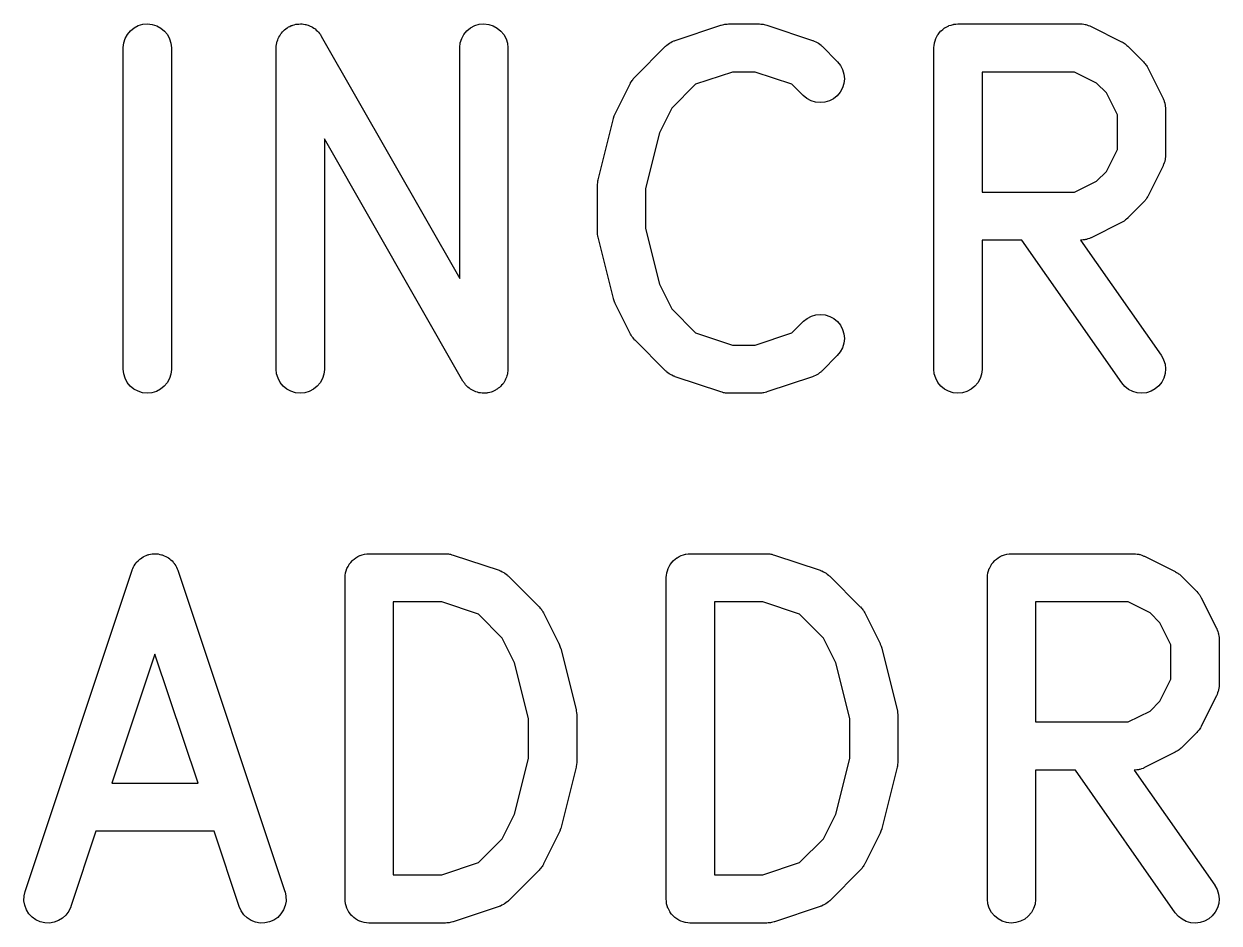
# Model space of a CAD drawing. Extents: x 55 to 222, y -110 to -60.
# Drawn here: x 69.94 to 77.38, y -95.12 to -89.52 of the extents above; entities that cross this region are included whole.
import ezdxf

# ---------------------------------------------------------------- set-up
doc = ezdxf.new("R2010")
doc.units = 0
doc.layers.add('BLACK', color=7, linetype='CONTINUOUS')

msp = doc.modelspace()

# ---------------------------------------------------------------- linework, layer by layer
at = {"layer": 'BLACK', "linetype": 'CONTINUOUS'}
for p, q in [((70.6526, -89.5345), (70.6807, -89.5262)), ((70.6807, -89.5262), (70.7098, -89.5236)), ((70.7098, -89.5236), (70.7389, -89.5266)), ((70.7389, -89.5266), (70.7669, -89.5353)), ((71.605, -89.5345), (71.6098, -89.5331)), ((71.6098, -89.5331), (71.6144, -89.531)), ((71.6144, -89.531), (71.6238, -89.5289)), ((71.6238, -89.5289), (71.6331, -89.5262)), ((71.6331, -89.5262), (71.6381, -89.5258)), ((71.6381, -89.5258), (71.643, -89.5247)), ((71.643, -89.5247), (71.6526, -89.5244)), ((71.6526, -89.5244), (71.6622, -89.5236)), ((71.6622, -89.5236), (71.6672, -89.5241)), ((71.6672, -89.5241), (71.6723, -89.524)), ((71.6723, -89.524), (71.6818, -89.5256)), ((71.6818, -89.5256), (71.6913, -89.5266)), ((71.6913, -89.5266), (71.6961, -89.5281)), ((71.6961, -89.5281), (71.7011, -89.529)), ((71.7011, -89.529), (71.7101, -89.5324)), ((71.7101, -89.5324), (71.7193, -89.5353)), ((72.7478, -89.5345), (72.7759, -89.5262)), ((72.7759, -89.5262), (72.8051, -89.5236)), ((72.8051, -89.5236), (72.8342, -89.5266)), ((72.8342, -89.5266), (72.8621, -89.5353)), ((73.9947, -89.6265), (74.2804, -89.5313)), ((74.2804, -89.5313), (74.2824, -89.5306)), ((74.2824, -89.5306), (74.2906, -89.5289)), ((74.2906, -89.5289), (74.2987, -89.5264)), ((74.2987, -89.5264), (74.3049, -89.5258)), ((74.3049, -89.5258), (74.311, -89.5245)), ((74.311, -89.5245), (74.3194, -89.5244)), ((74.3194, -89.5244), (74.3278, -89.5236)), ((74.3278, -89.5236), (74.5183, -89.5236)), ((74.5183, -89.5236), (74.5204, -89.5236)), ((74.5204, -89.5236), (74.5288, -89.5245)), ((74.5288, -89.5245), (74.5372, -89.5248)), ((74.5372, -89.5248), (74.5433, -89.5261)), ((74.5433, -89.5261), (74.5495, -89.5268)), ((74.5495, -89.5268), (74.5575, -89.5294)), ((74.5575, -89.5294), (74.5657, -89.5313)), ((74.5657, -89.5313), (74.8515, -89.6265)), ((75.7002, -89.5345), (75.7138, -89.5305)), ((75.7138, -89.5305), (75.7273, -89.5264)), ((75.7273, -89.5264), (75.7278, -89.5264)), ((75.7278, -89.5264), (75.7283, -89.5262)), ((75.7283, -89.5262), (75.7423, -89.5249)), ((75.7423, -89.5249), (75.7564, -89.5236)), ((75.7564, -89.5236), (76.5183, -89.5236)), ((76.5183, -89.5236), (76.5204, -89.5236)), ((76.5204, -89.5236), (76.5248, -89.5241)), ((76.5248, -89.5241), (76.5292, -89.524)), ((76.5292, -89.524), (76.5393, -89.5257)), ((76.5393, -89.5257), (76.5495, -89.5268)), ((76.5495, -89.5268), (76.5537, -89.5282)), ((76.5537, -89.5282), (76.558, -89.5289)), ((76.558, -89.5289), (76.5676, -89.5326)), ((76.5676, -89.5326), (76.5774, -89.5357)), ((70.5709, -89.6145), (70.585, -89.5888)), ((70.585, -89.5888), (70.6038, -89.5664)), ((70.6038, -89.5664), (70.6266, -89.548)), ((70.6266, -89.548), (70.6526, -89.5345)), ((70.7669, -89.5353), (70.7927, -89.5492)), ((70.7927, -89.5492), (70.8152, -89.5679)), ((70.8152, -89.5679), (70.8337, -89.5906)), ((70.8337, -89.5906), (70.8475, -89.6164)), ((71.5257, -89.61), (71.5276, -89.6053)), ((71.5276, -89.6053), (71.5328, -89.5972)), ((71.5328, -89.5972), (71.5374, -89.5888)), ((71.5374, -89.5888), (71.5406, -89.5849)), ((71.5406, -89.5849), (71.5434, -89.5807)), ((71.5434, -89.5807), (71.55, -89.5738)), ((71.55, -89.5738), (71.5562, -89.5664)), ((71.5562, -89.5664), (71.5602, -89.5632)), ((71.5602, -89.5632), (71.5637, -89.5596)), ((71.5637, -89.5596), (71.5715, -89.5541)), ((71.5715, -89.5541), (71.579, -89.548)), ((71.579, -89.548), (71.5835, -89.5457)), ((71.5835, -89.5457), (71.5877, -89.5428)), ((71.5877, -89.5428), (71.5964, -89.5389)), ((71.5964, -89.5389), (71.605, -89.5345)), ((71.7193, -89.5353), (71.7237, -89.5377)), ((71.7237, -89.5377), (71.7285, -89.5395)), ((71.7285, -89.5395), (71.7366, -89.5446)), ((71.7366, -89.5446), (71.745, -89.5492)), ((71.745, -89.5492), (71.7489, -89.5524)), ((71.7489, -89.5524), (71.7532, -89.5551)), ((71.7532, -89.5551), (71.7602, -89.5617)), ((71.7602, -89.5617), (71.7676, -89.5679)), ((71.7676, -89.5679), (71.7708, -89.5718)), ((71.7708, -89.5718), (71.7745, -89.5753)), ((71.7745, -89.5753), (71.78, -89.5831)), ((71.78, -89.5831), (71.7861, -89.5906)), ((71.7861, -89.5906), (71.7885, -89.595)), ((71.7885, -89.595), (71.7914, -89.5991)), ((71.7914, -89.5991), (72.654, -91.1087)), ((72.6661, -89.6145), (72.6803, -89.5888)), ((72.6803, -89.5888), (72.6991, -89.5664)), ((72.6991, -89.5664), (72.7219, -89.548)), ((72.7219, -89.548), (72.7478, -89.5345)), ((72.8621, -89.5353), (72.8879, -89.5492)), ((72.8879, -89.5492), (72.9105, -89.5679)), ((72.9105, -89.5679), (72.929, -89.5906)), ((72.929, -89.5906), (72.9427, -89.6164)), ((75.6185, -89.6145), (75.6253, -89.6021)), ((75.6253, -89.6021), (75.632, -89.5897)), ((75.632, -89.5897), (75.6324, -89.5893)), ((75.6324, -89.5893), (75.6326, -89.5888)), ((75.6326, -89.5888), (75.6417, -89.578)), ((75.6417, -89.578), (75.6507, -89.5671)), ((75.6507, -89.5671), (75.6511, -89.5668)), ((75.6511, -89.5668), (75.6514, -89.5664)), ((75.6514, -89.5664), (75.6625, -89.5575)), ((75.6625, -89.5575), (75.6734, -89.5486)), ((75.6734, -89.5486), (75.6739, -89.5484)), ((75.6739, -89.5484), (75.6743, -89.548)), ((75.6743, -89.548), (75.6868, -89.5415)), ((75.6868, -89.5415), (75.6992, -89.5349)), ((75.6992, -89.5349), (75.6997, -89.5347)), ((75.6997, -89.5347), (75.7002, -89.5345)), ((76.5774, -89.5357), (76.5813, -89.5378)), ((76.5813, -89.5378), (76.5854, -89.5394)), ((76.5854, -89.5394), (76.7759, -89.6346)), ((70.5588, -89.6715), (70.5621, -89.6424)), ((70.5588, -89.6736), (70.5588, -89.6715)), ((70.5588, -91.6736), (70.5588, -89.6736)), ((70.5621, -89.6424), (70.5709, -89.6145)), ((70.8475, -89.6164), (70.8559, -89.6444)), ((70.8559, -89.6444), (70.8588, -89.6736)), ((70.8588, -89.6736), (70.8588, -91.6736)), ((71.5112, -89.6715), (71.5117, -89.6664)), ((71.5112, -89.6736), (71.5112, -89.6715)), ((71.5112, -91.6736), (71.5112, -89.6736)), ((71.5117, -89.6614), (71.5134, -89.6519)), ((71.5117, -89.6664), (71.5117, -89.6614)), ((71.5134, -89.6519), (71.5144, -89.6424)), ((71.5144, -89.6424), (71.516, -89.6376)), ((71.516, -89.6376), (71.5169, -89.6326)), ((71.5169, -89.6326), (71.5204, -89.6236)), ((71.5204, -89.6236), (71.5233, -89.6145)), ((71.5233, -89.6145), (71.5257, -89.61)), ((72.654, -89.6715), (72.6573, -89.6424)), ((72.654, -89.6736), (72.654, -89.6715)), ((72.654, -91.1087), (72.654, -89.6736)), ((72.6573, -89.6424), (72.6661, -89.6145)), ((72.9427, -89.6164), (72.9512, -89.6444)), ((72.9512, -89.6444), (72.954, -89.6736)), ((72.954, -89.6736), (72.954, -91.6736)), ((73.7456, -89.8532), (73.936, -89.6627)), ((73.936, -89.6627), (73.9375, -89.6613)), ((73.9375, -89.6613), (73.941, -89.6585)), ((73.941, -89.6585), (73.944, -89.6553)), ((73.944, -89.6553), (73.9524, -89.6494)), ((73.9524, -89.6494), (73.9604, -89.643)), ((73.9604, -89.643), (73.9643, -89.641)), ((73.9643, -89.641), (73.9679, -89.6384)), ((73.9679, -89.6384), (73.9773, -89.6342)), ((73.9773, -89.6342), (73.9864, -89.6295)), ((73.9864, -89.6295), (73.9906, -89.6283)), ((73.9906, -89.6283), (73.9947, -89.6265)), ((74.8515, -89.6265), (74.8534, -89.6272)), ((74.8534, -89.6272), (74.8574, -89.629)), ((74.8574, -89.629), (74.8617, -89.6303)), ((74.8617, -89.6303), (74.8707, -89.6352)), ((74.8707, -89.6352), (74.88, -89.6395)), ((74.88, -89.6395), (74.8836, -89.6421)), ((74.8836, -89.6421), (74.8875, -89.6442)), ((74.8875, -89.6442), (74.8954, -89.6507)), ((74.8954, -89.6507), (74.9037, -89.6567)), ((74.9037, -89.6567), (74.9067, -89.6599)), ((74.9067, -89.6599), (74.9101, -89.6627)), ((74.9101, -89.6627), (75.0053, -89.758)), ((75.6064, -89.6715), (75.608, -89.6574)), ((75.6064, -89.6725), (75.6064, -89.6715)), ((75.6064, -89.6726), (75.6064, -89.6725)), ((75.6064, -89.6725), (75.6064, -89.6725)), ((75.6064, -89.6736), (75.6064, -89.6726)), ((75.6064, -91.6736), (75.6064, -89.6736)), ((75.608, -89.6574), (75.6095, -89.6434)), ((75.6095, -89.6434), (75.6096, -89.6429)), ((75.6096, -89.6429), (75.6097, -89.6424)), ((75.6097, -89.6424), (75.614, -89.6289)), ((75.614, -89.6289), (75.6181, -89.6154)), ((75.6181, -89.6154), (75.6184, -89.615)), ((75.6184, -89.615), (75.6185, -89.6145)), ((76.7759, -89.6346), (76.7777, -89.6356)), ((76.7777, -89.6356), (76.7848, -89.6402)), ((76.7848, -89.6402), (76.7922, -89.6442)), ((76.7922, -89.6442), (76.797, -89.6481)), ((76.797, -89.6481), (76.8023, -89.6515)), ((76.8023, -89.6515), (76.8083, -89.6574)), ((76.8083, -89.6574), (76.8148, -89.6627)), ((76.8148, -89.6627), (76.9101, -89.758)), ((74.3522, -89.8236), (74.1231, -89.8999)), ((74.494, -89.8236), (74.3522, -89.8236)), ((74.723, -89.8999), (74.494, -89.8236)), ((75.0053, -89.758), (75.0068, -89.7595)), ((75.0068, -89.7595), (75.0251, -89.7823)), ((75.0251, -89.7823), (75.0385, -89.8083)), ((75.0385, -89.8083), (75.0467, -89.8364)), ((75.9064, -89.8236), (75.9064, -90.5712)), ((76.4829, -89.8236), (75.9064, -89.8236)), ((76.6199, -89.8921), (76.4829, -89.8236)), ((76.9101, -89.758), (76.9116, -89.7595)), ((76.9116, -89.7595), (76.9168, -89.7661)), ((76.9168, -89.7661), (76.9226, -89.7722)), ((76.9226, -89.7722), (76.9259, -89.7775)), ((76.9259, -89.7775), (76.9298, -89.7823)), ((76.9298, -89.7823), (76.9337, -89.7898)), ((76.9337, -89.7898), (76.9382, -89.797)), ((76.9382, -89.797), (77.0334, -89.9874)), ((73.6222, -90.0827), (73.7175, -89.8922)), ((73.7175, -89.8922), (73.7184, -89.8903)), ((73.7184, -89.8903), (73.723, -89.8833)), ((73.723, -89.8833), (73.727, -89.8758)), ((73.727, -89.8758), (73.731, -89.871)), ((73.731, -89.871), (73.7344, -89.8658)), ((73.7344, -89.8658), (73.7402, -89.8597)), ((73.7402, -89.8597), (73.7456, -89.8532)), ((74.1231, -89.8999), (73.9749, -90.0481)), ((74.7932, -89.9701), (74.723, -89.8999)), ((75.0461, -89.8947), (75.0373, -89.9226)), ((75.0492, -89.8656), (75.0461, -89.8947)), ((75.0467, -89.8364), (75.0492, -89.8656)), ((76.6807, -89.9529), (76.6199, -89.8921)), ((74.8158, -89.9887), (74.7932, -89.9701)), ((75.0046, -89.9708), (74.9818, -89.9893)), ((75.0233, -89.9484), (75.0046, -89.9708)), ((75.0373, -89.9226), (75.0233, -89.9484)), ((76.7493, -90.0899), (76.6807, -89.9529)), ((73.9749, -90.0481), (73.8979, -90.2021)), ((74.8416, -90.0025), (74.8158, -89.9887)), ((74.8696, -90.0111), (74.8416, -90.0025)), ((74.8987, -90.014), (74.8696, -90.0111)), ((74.9279, -90.0113), (74.8987, -90.014)), ((74.9559, -90.0029), (74.9279, -90.0113)), ((74.9818, -89.9893), (74.9559, -90.0029)), ((77.0334, -89.9874), (77.0343, -89.9893)), ((77.0343, -89.9893), (77.0359, -89.9935)), ((77.0359, -89.9935), (77.0379, -89.9974)), ((77.0379, -89.9974), (77.0409, -90.0072)), ((77.0409, -90.0072), (77.0444, -90.0168)), ((77.0444, -90.0168), (77.0451, -90.0212)), ((77.0451, -90.0212), (77.0464, -90.0254)), ((77.0464, -90.0254), (77.0474, -90.0356)), ((77.0474, -90.0356), (77.049, -90.0457)), ((77.049, -90.0457), (77.0488, -90.0501)), ((77.0488, -90.0501), (77.0493, -90.0545)), ((73.5156, -90.4943), (73.6109, -90.1134)), ((73.6109, -90.1134), (73.6114, -90.1113)), ((73.6114, -90.1113), (73.6116, -90.1107)), ((73.6116, -90.1107), (73.6118, -90.11)), ((73.6118, -90.11), (73.6167, -90.097)), ((73.6167, -90.097), (73.6216, -90.0839)), ((73.6216, -90.0839), (73.622, -90.0833)), ((73.622, -90.0833), (73.6222, -90.0827)), ((76.7493, -90.3048), (76.7493, -90.0899)), ((77.0493, -90.0545), (77.0493, -90.3402)), ((73.8979, -90.2021), (73.8112, -90.5492)), ((72.6738, -91.748), (71.8112, -90.2384)), ((71.8112, -90.2384), (71.8112, -91.6736)), ((76.6807, -90.4419), (76.7493, -90.3048)), ((77.0489, -90.3511), (77.0471, -90.3612)), ((77.0492, -90.3423), (77.0487, -90.3467)), ((77.0487, -90.3467), (77.0489, -90.3511)), ((77.0493, -90.3402), (77.0492, -90.3423)), ((77.0334, -90.4073), (76.9382, -90.5978)), ((77.035, -90.4032), (77.0334, -90.4073)), ((77.0371, -90.3993), (77.035, -90.4032)), ((77.0402, -90.3895), (77.0371, -90.3993)), ((77.0439, -90.38), (77.0402, -90.3895)), ((77.0446, -90.3756), (77.0439, -90.38)), ((77.046, -90.3714), (77.0446, -90.3756)), ((77.0471, -90.3612), (77.046, -90.3714)), ((73.5131, -90.5114), (73.5144, -90.4995)), ((73.5144, -90.4995), (73.5152, -90.497)), ((73.5152, -90.497), (73.5156, -90.4943)), ((76.6199, -90.5027), (76.6807, -90.4419)), ((73.5112, -90.5286), (73.5115, -90.526)), ((73.5112, -90.5307), (73.5112, -90.5286)), ((73.5112, -90.8164), (73.5112, -90.5307)), ((73.5113, -90.5233), (73.5131, -90.5114)), ((73.5115, -90.526), (73.5113, -90.5233)), ((73.8112, -90.5492), (73.8112, -90.798)), ((75.9064, -90.5712), (76.4829, -90.5712)), ((76.4829, -90.5712), (76.6199, -90.5027)), ((76.9101, -90.6368), (76.8148, -90.732)), ((76.9154, -90.6303), (76.9101, -90.6368)), ((76.9213, -90.6242), (76.9154, -90.6303)), ((76.9247, -90.619), (76.9213, -90.6242)), ((76.9287, -90.6141), (76.9247, -90.619)), ((76.9326, -90.6067), (76.9287, -90.6141)), ((76.9372, -90.5997), (76.9326, -90.6067)), ((76.9382, -90.5978), (76.9372, -90.5997)), ((73.8112, -90.798), (73.8979, -91.145)), ((76.7759, -90.7601), (76.5854, -90.8553)), ((76.783, -90.7556), (76.7759, -90.7601)), ((76.7905, -90.7517), (76.783, -90.7556)), ((76.7954, -90.7478), (76.7905, -90.7517)), ((76.8006, -90.7445), (76.7954, -90.7478)), ((76.8068, -90.7387), (76.8006, -90.7445)), ((76.8134, -90.7335), (76.8068, -90.7387)), ((76.8148, -90.732), (76.8134, -90.7335)), ((73.5114, -90.8191), (73.5112, -90.8164)), ((73.5113, -90.8217), (73.5114, -90.8191)), ((73.5128, -90.8336), (73.5113, -90.8217)), ((73.514, -90.8456), (73.5128, -90.8336)), ((73.5148, -90.8481), (73.514, -90.8456)), ((73.5151, -90.8508), (73.5148, -90.8481)), ((73.5156, -90.8528), (73.5151, -90.8508)), ((73.6109, -91.2338), (73.5156, -90.8528)), ((76.1545, -90.8712), (75.9064, -90.8712)), ((75.9064, -90.8712), (75.9064, -91.6736)), ((76.7764, -91.7596), (76.1545, -90.8712)), ((76.5227, -90.8707), (76.5205, -90.871)), ((76.5205, -90.871), (77.0221, -91.5875)), ((76.5271, -90.8709), (76.5227, -90.8707)), ((76.5372, -90.8693), (76.5271, -90.8709)), ((76.5474, -90.8683), (76.5372, -90.8693)), ((76.5517, -90.867), (76.5474, -90.8683)), ((76.556, -90.8664), (76.5517, -90.867)), ((76.5656, -90.8628), (76.556, -90.8664)), ((76.5755, -90.8599), (76.5656, -90.8628)), ((76.5794, -90.8578), (76.5755, -90.8599)), ((76.5835, -90.8563), (76.5794, -90.8578)), ((76.5854, -90.8553), (76.5835, -90.8563)), ((73.8979, -91.145), (73.9749, -91.299)), ((73.6111, -91.2344), (73.6109, -91.2338)), ((73.6112, -91.2351), (73.6111, -91.2344)), ((73.616, -91.2482), (73.6112, -91.2351)), ((73.6207, -91.2613), (73.616, -91.2482)), ((73.6211, -91.2619), (73.6207, -91.2613)), ((73.6213, -91.2626), (73.6211, -91.2619)), ((73.6222, -91.2645), (73.6213, -91.2626)), ((73.7175, -91.4549), (73.6222, -91.2645)), ((73.9749, -91.299), (74.1231, -91.4472)), ((74.723, -91.4472), (74.7932, -91.377)), ((74.7932, -91.377), (74.7947, -91.3755)), ((74.7947, -91.3755), (74.8176, -91.3573)), ((74.8176, -91.3573), (74.8436, -91.3438)), ((74.8436, -91.3438), (74.8717, -91.3356)), ((74.8717, -91.3356), (74.9008, -91.3331)), ((74.9008, -91.3331), (74.9299, -91.3363)), ((74.9299, -91.3363), (74.9579, -91.345)), ((74.9579, -91.345), (74.9836, -91.359)), ((74.9836, -91.359), (75.0061, -91.3778)), ((75.0061, -91.3778), (75.0245, -91.4005)), ((73.722, -91.4621), (73.7175, -91.4549)), ((73.7258, -91.4695), (73.722, -91.4621)), ((74.1231, -91.4472), (74.3522, -91.5236)), ((74.494, -91.5236), (74.723, -91.4472)), ((75.0245, -91.4005), (75.0381, -91.4264)), ((75.0381, -91.4264), (75.0465, -91.4545)), ((75.0465, -91.4545), (75.0493, -91.4836)), ((73.7297, -91.4744), (73.7258, -91.4695)), ((73.7331, -91.4797), (73.7297, -91.4744)), ((73.7388, -91.4858), (73.7331, -91.4797)), ((73.7441, -91.4924), (73.7388, -91.4858)), ((73.7456, -91.4939), (73.7441, -91.4924)), ((73.936, -91.6844), (73.7456, -91.4939)), ((74.3522, -91.5236), (74.494, -91.5236)), ((75.0377, -91.5407), (75.0239, -91.5665)), ((75.0463, -91.5127), (75.0377, -91.5407)), ((75.0493, -91.4836), (75.0463, -91.5127)), ((75.0053, -91.5892), (74.9101, -91.6844)), ((75.0239, -91.5665), (75.0053, -91.5892)), ((77.0221, -91.5875), (77.0233, -91.5893)), ((77.0233, -91.5893), (77.0373, -91.615)), ((77.0373, -91.615), (77.0461, -91.6429)), ((70.5616, -91.7027), (70.5588, -91.6736)), ((70.8588, -91.6757), (70.8555, -91.7047)), ((70.8588, -91.6736), (70.8588, -91.6757)), ((71.514, -91.7027), (71.5112, -91.6736)), ((71.8111, -91.6757), (71.8079, -91.7047)), ((71.8112, -91.6736), (71.8111, -91.6757)), ((72.9535, -91.6857), (72.9518, -91.6952)), ((72.954, -91.6757), (72.9534, -91.6807)), ((72.9534, -91.6807), (72.9535, -91.6857)), ((72.954, -91.6736), (72.954, -91.6757)), ((73.9395, -91.6872), (73.936, -91.6844)), ((73.9425, -91.6904), (73.9395, -91.6872)), ((73.9507, -91.6965), (73.9425, -91.6904)), ((74.9051, -91.6886), (74.9021, -91.6918)), ((74.9086, -91.6859), (74.9051, -91.6886)), ((74.9101, -91.6844), (74.9086, -91.6859)), ((75.6093, -91.7027), (75.6064, -91.6736)), ((75.9064, -91.6757), (75.9031, -91.7047)), ((75.9064, -91.6736), (75.9064, -91.6757)), ((77.0461, -91.6429), (77.0492, -91.672)), ((77.0492, -91.672), (77.0467, -91.7012)), ((70.5701, -91.7307), (70.5616, -91.7027)), ((70.5838, -91.7566), (70.5701, -91.7307)), ((70.6023, -91.7793), (70.5838, -91.7566)), ((70.8325, -91.7583), (70.8137, -91.7807)), ((70.8466, -91.7327), (70.8325, -91.7583)), ((70.8555, -91.7047), (70.8466, -91.7327)), ((71.5225, -91.7307), (71.514, -91.7027)), ((71.5362, -91.7566), (71.5225, -91.7307)), ((71.5547, -91.7793), (71.5362, -91.7566)), ((71.7849, -91.7583), (71.7661, -91.7807)), ((71.799, -91.7327), (71.7849, -91.7583)), ((71.8079, -91.7047), (71.799, -91.7327)), ((72.6767, -91.7521), (72.6738, -91.748)), ((72.6791, -91.7566), (72.6767, -91.7521)), ((72.6852, -91.764), (72.6791, -91.7566)), ((72.6907, -91.7719), (72.6852, -91.764)), ((72.9245, -91.7622), (72.9218, -91.7664)), ((72.9278, -91.7583), (72.9245, -91.7622)), ((72.9324, -91.7499), (72.9278, -91.7583)), ((72.9376, -91.7418), (72.9324, -91.7499)), ((72.9395, -91.7371), (72.9376, -91.7418)), ((72.9419, -91.7327), (72.9395, -91.7371)), ((72.9448, -91.7235), (72.9419, -91.7327)), ((72.9483, -91.7145), (72.9448, -91.7235)), ((72.9492, -91.7096), (72.9483, -91.7145)), ((72.9507, -91.7047), (72.9492, -91.7096)), ((72.9518, -91.6952), (72.9507, -91.7047)), ((73.9587, -91.703), (73.9507, -91.6965)), ((73.9626, -91.7051), (73.9587, -91.703)), ((73.9661, -91.7077), (73.9626, -91.7051)), ((73.9754, -91.712), (73.9661, -91.7077)), ((73.9845, -91.7168), (73.9754, -91.712)), ((73.9887, -91.7181), (73.9845, -91.7168)), ((73.9927, -91.7199), (73.9887, -91.7181)), ((73.9947, -91.7206), (73.9927, -91.7199)), ((74.2804, -91.8159), (73.9947, -91.7206)), ((74.8515, -91.7206), (74.5657, -91.8159)), ((74.8555, -91.7188), (74.8515, -91.7206)), ((74.8597, -91.7176), (74.8555, -91.7188)), ((74.8688, -91.7129), (74.8597, -91.7176)), ((74.8782, -91.7087), (74.8688, -91.7129)), ((74.8818, -91.7062), (74.8782, -91.7087)), ((74.8857, -91.7041), (74.8818, -91.7062)), ((74.8937, -91.6977), (74.8857, -91.7041)), ((74.9021, -91.6918), (74.8937, -91.6977)), ((75.6177, -91.7307), (75.6093, -91.7027)), ((75.6315, -91.7566), (75.6177, -91.7307)), ((75.65, -91.7793), (75.6315, -91.7566)), ((75.8802, -91.7583), (75.8614, -91.7807)), ((75.8943, -91.7327), (75.8802, -91.7583)), ((75.9031, -91.7047), (75.8943, -91.7327)), ((76.7954, -91.7818), (76.7764, -91.7596)), ((77.025, -91.7553), (77.0068, -91.7781)), ((77.0385, -91.7293), (77.025, -91.7553)), ((77.0467, -91.7012), (77.0385, -91.7293)), ((70.6249, -91.7979), (70.6023, -91.7793)), ((70.6507, -91.8118), (70.6249, -91.7979)), ((70.6786, -91.8205), (70.6507, -91.8118)), ((70.7077, -91.8236), (70.6786, -91.8205)), ((70.7369, -91.8209), (70.7077, -91.8236)), ((70.765, -91.8126), (70.7369, -91.8209)), ((70.7909, -91.7991), (70.765, -91.8126)), ((70.8137, -91.7807), (70.7909, -91.7991)), ((71.5773, -91.7979), (71.5547, -91.7793)), ((71.603, -91.8118), (71.5773, -91.7979)), ((71.631, -91.8205), (71.603, -91.8118)), ((71.6601, -91.8236), (71.631, -91.8205)), ((71.6893, -91.8209), (71.6601, -91.8236)), ((71.7174, -91.8126), (71.6893, -91.8209)), ((71.7433, -91.7991), (71.7174, -91.8126)), ((71.7661, -91.7807), (71.7433, -91.7991)), ((72.6944, -91.7753), (72.6907, -91.7719)), ((72.6976, -91.7793), (72.6944, -91.7753)), ((72.705, -91.7854), (72.6976, -91.7793)), ((72.712, -91.792), (72.705, -91.7854)), ((72.7162, -91.7947), (72.712, -91.792)), ((72.7201, -91.7979), (72.7162, -91.7947)), ((72.7286, -91.8025), (72.7201, -91.7979)), ((72.7367, -91.8076), (72.7286, -91.8025)), ((72.7414, -91.8094), (72.7367, -91.8076)), ((72.7459, -91.8118), (72.7414, -91.8094)), ((72.7551, -91.8147), (72.7459, -91.8118)), ((72.764, -91.8181), (72.7551, -91.8147)), ((72.769, -91.819), (72.764, -91.8181)), ((72.7739, -91.8205), (72.769, -91.819)), ((72.7834, -91.8215), (72.7739, -91.8205)), ((72.7929, -91.8231), (72.7834, -91.8215)), ((72.7979, -91.823), (72.7929, -91.8231)), ((72.803, -91.8236), (72.7979, -91.823)), ((72.8125, -91.8227), (72.803, -91.8236)), ((72.8222, -91.8225), (72.8125, -91.8227)), ((72.8271, -91.8214), (72.8222, -91.8225)), ((72.8321, -91.8209), (72.8271, -91.8214)), ((72.8413, -91.8182), (72.8321, -91.8209)), ((72.8507, -91.8161), (72.8413, -91.8182)), ((72.8554, -91.8141), (72.8507, -91.8161)), ((72.8602, -91.8126), (72.8554, -91.8141)), ((72.8687, -91.8082), (72.8602, -91.8126)), ((72.8775, -91.8043), (72.8687, -91.8082)), ((72.8817, -91.8014), (72.8775, -91.8043)), ((72.8862, -91.7991), (72.8817, -91.8014)), ((72.8936, -91.7931), (72.8862, -91.7991)), ((72.9015, -91.7875), (72.8936, -91.7931)), ((72.905, -91.7839), (72.9015, -91.7875)), ((72.909, -91.7807), (72.905, -91.7839)), ((72.9151, -91.7734), (72.909, -91.7807)), ((72.9218, -91.7664), (72.9151, -91.7734)), ((74.2886, -91.8177), (74.2804, -91.8159)), ((74.2966, -91.8203), (74.2886, -91.8177)), ((74.3029, -91.821), (74.2966, -91.8203)), ((74.3089, -91.8224), (74.3029, -91.821)), ((74.3174, -91.8226), (74.3089, -91.8224)), ((74.3257, -91.8235), (74.3174, -91.8226)), ((74.3278, -91.8236), (74.3257, -91.8235)), ((74.5183, -91.8236), (74.3278, -91.8236)), ((74.5267, -91.8227), (74.5183, -91.8236)), ((74.5351, -91.8226), (74.5267, -91.8227)), ((74.5412, -91.8213), (74.5351, -91.8226)), ((74.5474, -91.8207), (74.5412, -91.8213)), ((74.5555, -91.8183), (74.5474, -91.8207)), ((74.5637, -91.8165), (74.5555, -91.8183)), ((74.5657, -91.8159), (74.5637, -91.8165)), ((75.6725, -91.7979), (75.65, -91.7793)), ((75.6983, -91.8118), (75.6725, -91.7979)), ((75.7262, -91.8205), (75.6983, -91.8118)), ((75.7554, -91.8236), (75.7262, -91.8205)), ((75.7845, -91.8209), (75.7554, -91.8236)), ((75.8126, -91.8126), (75.7845, -91.8209)), ((75.8385, -91.7991), (75.8126, -91.8126)), ((75.8614, -91.7807), (75.8385, -91.7991)), ((76.8184, -91.7999), (76.7954, -91.7818)), ((76.8445, -91.8132), (76.8184, -91.7999)), ((76.8727, -91.8212), (76.8445, -91.8132)), ((76.9019, -91.8235), (76.8727, -91.8212)), ((76.9309, -91.8202), (76.9019, -91.8235)), ((76.9588, -91.8112), (76.9309, -91.8202)), ((76.9844, -91.797), (76.9588, -91.8112)), ((77.0068, -91.7781), (76.9844, -91.797)), ((70.6332, -92.8892), (70.6388, -92.8805)), ((70.6388, -92.8805), (70.6418, -92.8774)), ((70.6418, -92.8774), (70.6443, -92.8739)), ((70.6443, -92.8739), (70.6519, -92.8669)), ((70.6519, -92.8669), (70.6591, -92.8594)), ((70.6591, -92.8594), (70.6626, -92.8569)), ((70.6626, -92.8569), (70.6658, -92.854)), ((70.6658, -92.854), (70.6746, -92.8486)), ((70.6746, -92.8486), (70.6831, -92.8427)), ((70.6831, -92.8427), (70.6871, -92.8409)), ((70.6871, -92.8409), (70.6907, -92.8387)), ((70.6907, -92.8387), (70.7005, -92.8351)), ((70.7005, -92.8351), (70.71, -92.8309)), ((70.71, -92.8309), (70.7141, -92.83)), ((70.7141, -92.83), (70.7182, -92.8285)), ((70.7182, -92.8285), (70.7284, -92.8269)), ((70.7284, -92.8269), (70.7385, -92.8246)), ((70.7385, -92.8246), (70.7428, -92.8245)), ((70.7428, -92.8245), (70.7471, -92.8239)), ((70.7471, -92.8239), (70.7575, -92.8242)), ((70.7575, -92.8242), (70.7678, -92.824)), ((70.7678, -92.824), (70.772, -92.8247)), ((70.772, -92.8247), (70.7763, -92.8249)), ((70.7763, -92.8249), (70.7864, -92.8273)), ((70.7864, -92.8273), (70.7966, -92.8291)), ((70.7966, -92.8291), (70.8007, -92.8306)), ((70.8007, -92.8306), (70.8048, -92.8316)), ((70.8048, -92.8316), (70.8143, -92.8359)), ((70.8143, -92.8359), (70.8239, -92.8396)), ((70.8239, -92.8396), (70.8276, -92.8419)), ((70.8276, -92.8419), (70.8315, -92.8437)), ((70.8315, -92.8437), (70.8399, -92.8497)), ((70.8399, -92.8497), (70.8487, -92.8553)), ((70.8487, -92.8553), (70.8518, -92.8583)), ((70.8518, -92.8583), (70.8553, -92.8608)), ((70.8553, -92.8608), (70.8624, -92.8683)), ((70.8624, -92.8683), (70.8699, -92.8755)), ((70.8699, -92.8755), (70.8724, -92.879)), ((70.8724, -92.879), (70.8753, -92.8821)), ((70.8753, -92.8821), (70.8808, -92.8909)), ((71.966, -92.8888), (71.975, -92.878)), ((71.975, -92.878), (71.984, -92.8671)), ((71.984, -92.8671), (71.9844, -92.8668)), ((71.9844, -92.8668), (71.9848, -92.8664)), ((71.9848, -92.8664), (71.9958, -92.8575)), ((71.9958, -92.8575), (72.0067, -92.8486)), ((72.0067, -92.8486), (72.0072, -92.8484)), ((72.0072, -92.8484), (72.0076, -92.848)), ((72.0076, -92.848), (72.0201, -92.8415)), ((72.0201, -92.8415), (72.0326, -92.8349)), ((72.0326, -92.8349), (72.0331, -92.8347)), ((72.0331, -92.8347), (72.0335, -92.8345)), ((72.0335, -92.8345), (72.0471, -92.8305)), ((72.0471, -92.8305), (72.0606, -92.8264)), ((72.0606, -92.8264), (72.0611, -92.8264)), ((72.0611, -92.8264), (72.0616, -92.8262)), ((72.0616, -92.8262), (72.0757, -92.8249)), ((72.0757, -92.8249), (72.0897, -92.8236)), ((72.0897, -92.8236), (72.5659, -92.8236)), ((72.5659, -92.8236), (72.568, -92.8236)), ((72.568, -92.8236), (72.5764, -92.8245)), ((72.5764, -92.8245), (72.5848, -92.8248)), ((72.5848, -92.8248), (72.5909, -92.8261)), ((72.5909, -92.8261), (72.5971, -92.8268)), ((72.5971, -92.8268), (72.6051, -92.8294)), ((72.6051, -92.8294), (72.6134, -92.8313)), ((72.6134, -92.8313), (72.8991, -92.9265)), ((73.966, -92.8888), (73.975, -92.878)), ((73.975, -92.878), (73.984, -92.8671)), ((73.984, -92.8671), (73.9844, -92.8668)), ((73.9844, -92.8668), (73.9848, -92.8664)), ((73.9848, -92.8664), (73.9958, -92.8575)), ((73.9958, -92.8575), (74.0067, -92.8486)), ((74.0067, -92.8486), (74.0072, -92.8484)), ((74.0072, -92.8484), (74.0076, -92.848)), ((74.0076, -92.848), (74.0201, -92.8415)), ((74.0201, -92.8415), (74.0326, -92.8349)), ((74.0326, -92.8349), (74.0331, -92.8347)), ((74.0331, -92.8347), (74.0335, -92.8345)), ((74.0335, -92.8345), (74.0471, -92.8305)), ((74.0471, -92.8305), (74.0606, -92.8264)), ((74.0606, -92.8264), (74.0611, -92.8264)), ((74.0611, -92.8264), (74.0616, -92.8262)), ((74.0616, -92.8262), (74.0757, -92.8249)), ((74.0757, -92.8249), (74.0897, -92.8236)), ((74.0897, -92.8236), (74.5659, -92.8236)), ((74.5659, -92.8236), (74.568, -92.8236)), ((74.568, -92.8236), (74.5764, -92.8245)), ((74.5764, -92.8245), (74.5848, -92.8248)), ((74.5848, -92.8248), (74.5909, -92.8261)), ((74.5909, -92.8261), (74.5971, -92.8268)), ((74.5971, -92.8268), (74.6051, -92.8294)), ((74.6051, -92.8294), (74.6134, -92.8313)), ((74.6134, -92.8313), (74.8991, -92.9265)), ((75.966, -92.8888), (75.975, -92.878)), ((75.975, -92.878), (75.984, -92.8671)), ((75.984, -92.8671), (75.9844, -92.8668)), ((75.9844, -92.8668), (75.9848, -92.8664)), ((75.9848, -92.8664), (75.9958, -92.8575)), ((75.9958, -92.8575), (76.0067, -92.8486)), ((76.0067, -92.8486), (76.0072, -92.8484)), ((76.0072, -92.8484), (76.0076, -92.848)), ((76.0076, -92.848), (76.0201, -92.8415)), ((76.0201, -92.8415), (76.0326, -92.8349)), ((76.0326, -92.8349), (76.0331, -92.8347)), ((76.0331, -92.8347), (76.0335, -92.8345)), ((76.0335, -92.8345), (76.0471, -92.8305)), ((76.0471, -92.8305), (76.0606, -92.8264)), ((76.0606, -92.8264), (76.0611, -92.8264)), ((76.0611, -92.8264), (76.0616, -92.8262)), ((76.0616, -92.8262), (76.0757, -92.8249)), ((76.0757, -92.8249), (76.0897, -92.8236)), ((76.0897, -92.8236), (76.8516, -92.8236)), ((76.8516, -92.8236), (76.8537, -92.8236)), ((76.8537, -92.8236), (76.8581, -92.8241)), ((76.8581, -92.8241), (76.8625, -92.824)), ((76.8625, -92.824), (76.8726, -92.8257)), ((76.8726, -92.8257), (76.8828, -92.8268)), ((76.8828, -92.8268), (76.887, -92.8282)), ((76.887, -92.8282), (76.8914, -92.8289)), ((76.8914, -92.8289), (76.901, -92.8326)), ((76.901, -92.8326), (76.9107, -92.8357)), ((76.9107, -92.8357), (76.9146, -92.8378)), ((76.9146, -92.8378), (76.9187, -92.8394)), ((76.9187, -92.8394), (77.1092, -92.9346)), ((69.9474, -94.9261), (70.6141, -92.9261)), ((70.6141, -92.9261), (70.6148, -92.9241)), ((70.6148, -92.9241), (70.6191, -92.9147)), ((70.6191, -92.9147), (70.6229, -92.9051)), ((70.6229, -92.9051), (70.6253, -92.9015)), ((70.6253, -92.9015), (70.6271, -92.8976)), ((70.6271, -92.8976), (70.6332, -92.8892)), ((70.8808, -92.8909), (70.8868, -92.8994)), ((70.8868, -92.8994), (70.8885, -92.9033)), ((70.8885, -92.9033), (70.8908, -92.9069)), ((70.8908, -92.9069), (70.8945, -92.9166)), ((70.8945, -92.9166), (70.8987, -92.9261)), ((70.8987, -92.9261), (71.5654, -94.9261)), ((71.9413, -92.9574), (71.9428, -92.9434)), ((71.9428, -92.9434), (71.943, -92.9429)), ((71.943, -92.9424), (71.9473, -92.9289)), ((71.943, -92.9429), (71.943, -92.9424)), ((71.9473, -92.9289), (71.9515, -92.9154)), ((71.9515, -92.9154), (71.9517, -92.915)), ((71.9517, -92.915), (71.9519, -92.9145)), ((71.9519, -92.9145), (71.9587, -92.9021)), ((71.9587, -92.9021), (71.9654, -92.8897)), ((71.9654, -92.8897), (71.9657, -92.8893)), ((71.9657, -92.8893), (71.966, -92.8888)), ((72.8991, -92.9265), (72.9011, -92.9272)), ((72.9011, -92.9272), (72.9051, -92.929)), ((72.9051, -92.929), (72.9093, -92.9303)), ((72.9093, -92.9303), (72.9183, -92.9352)), ((72.9183, -92.9352), (72.9276, -92.9395)), ((72.9276, -92.9395), (72.9312, -92.9421)), ((72.9312, -92.9421), (72.9351, -92.9442)), ((72.9351, -92.9442), (72.943, -92.9507)), ((72.943, -92.9507), (72.9513, -92.9567)), ((72.9513, -92.9567), (72.9543, -92.9599)), ((73.9413, -92.9574), (73.9428, -92.9434)), ((73.9428, -92.9434), (73.943, -92.9429)), ((73.943, -92.9424), (73.9473, -92.9289)), ((73.943, -92.9429), (73.943, -92.9424)), ((73.9473, -92.9289), (73.9515, -92.9154)), ((73.9515, -92.9154), (73.9517, -92.915)), ((73.9517, -92.915), (73.9519, -92.9145)), ((73.9519, -92.9145), (73.9587, -92.9021)), ((73.9587, -92.9021), (73.9654, -92.8897)), ((73.9654, -92.8897), (73.9657, -92.8893)), ((73.9657, -92.8893), (73.966, -92.8888)), ((74.8991, -92.9265), (74.9011, -92.9272)), ((74.9011, -92.9272), (74.9051, -92.929)), ((74.9051, -92.929), (74.9093, -92.9303)), ((74.9093, -92.9303), (74.9183, -92.9352)), ((74.9183, -92.9352), (74.9276, -92.9395)), ((74.9276, -92.9395), (74.9312, -92.9421)), ((74.9312, -92.9421), (74.9351, -92.9442)), ((74.9351, -92.9442), (74.943, -92.9507)), ((74.943, -92.9507), (74.9513, -92.9567)), ((74.9513, -92.9567), (74.9543, -92.9599)), ((75.9413, -92.9574), (75.9428, -92.9434)), ((75.9428, -92.9434), (75.943, -92.9429)), ((75.943, -92.9424), (75.9473, -92.9289)), ((75.943, -92.9429), (75.943, -92.9424)), ((75.9473, -92.9289), (75.9515, -92.9154)), ((75.9515, -92.9154), (75.9517, -92.915)), ((75.9517, -92.915), (75.9519, -92.9145)), ((75.9519, -92.9145), (75.9587, -92.9021)), ((75.9587, -92.9021), (75.9654, -92.8897)), ((75.9654, -92.8897), (75.9657, -92.8893)), ((75.9657, -92.8893), (75.966, -92.8888)), ((77.1092, -92.9346), (77.1111, -92.9356)), ((77.1111, -92.9356), (77.1181, -92.9402)), ((77.1181, -92.9402), (77.1256, -92.9442)), ((77.1256, -92.9442), (77.1304, -92.9481)), ((77.1304, -92.9481), (77.1356, -92.9515)), ((77.1356, -92.9515), (77.1417, -92.9574)), ((71.9397, -92.9715), (71.9413, -92.9574)), ((71.9397, -92.9725), (71.9397, -92.9715)), ((71.9397, -92.9736), (71.9397, -92.9725)), ((71.9397, -92.9725), (71.9397, -92.9725)), ((71.9397, -92.9725), (71.9397, -92.9725)), ((71.9397, -94.9736), (71.9397, -92.9736)), ((72.9543, -92.9599), (72.9577, -92.9627)), ((72.9577, -92.9627), (73.1482, -93.1532)), ((73.9397, -92.9715), (73.9413, -92.9574)), ((73.9397, -92.9725), (73.9397, -92.9715)), ((73.9397, -92.9736), (73.9397, -92.9725)), ((73.9397, -92.9725), (73.9397, -92.9725)), ((73.9397, -92.9725), (73.9397, -92.9725)), ((73.9397, -94.9736), (73.9397, -92.9736)), ((74.9543, -92.9599), (74.9577, -92.9627)), ((74.9577, -92.9627), (75.1482, -93.1532)), ((75.9397, -92.9715), (75.9413, -92.9574)), ((75.9397, -92.9725), (75.9397, -92.9715)), ((75.9397, -92.9736), (75.9397, -92.9725)), ((75.9397, -92.9725), (75.9397, -92.9725)), ((75.9397, -92.9725), (75.9397, -92.9725)), ((75.9397, -94.9736), (75.9397, -92.9736)), ((77.1417, -92.9574), (77.1482, -92.9627)), ((77.1482, -92.9627), (77.2434, -93.058)), ((77.2434, -93.058), (77.2449, -93.0595)), ((77.2449, -93.0595), (77.2501, -93.066)), ((77.2501, -93.066), (77.2559, -93.0722)), ((77.2559, -93.0722), (77.2593, -93.0775)), ((77.2593, -93.0775), (77.2632, -93.0823)), ((77.2632, -93.0823), (77.267, -93.0898)), ((77.267, -93.0898), (77.2715, -93.097)), ((77.2715, -93.097), (77.3668, -93.2874)), ((72.2397, -93.1236), (72.2397, -94.8236)), ((72.5416, -93.1236), (72.2397, -93.1236)), ((72.7706, -93.1999), (72.5416, -93.1236)), ((73.1482, -93.1532), (73.1496, -93.1547)), ((73.1496, -93.1547), (73.1549, -93.1613)), ((73.1549, -93.1613), (73.1607, -93.1674)), ((73.1607, -93.1674), (73.164, -93.1727)), ((73.164, -93.1727), (73.1679, -93.1776)), ((73.1679, -93.1776), (73.1718, -93.1851)), ((74.2397, -93.1236), (74.2397, -94.8236)), ((74.5416, -93.1236), (74.2397, -93.1236)), ((74.7706, -93.1999), (74.5416, -93.1236)), ((75.1482, -93.1532), (75.1496, -93.1547)), ((75.1496, -93.1547), (75.1549, -93.1613)), ((75.1549, -93.1613), (75.1607, -93.1674)), ((75.1607, -93.1674), (75.164, -93.1727)), ((75.164, -93.1727), (75.1679, -93.1776)), ((75.1679, -93.1776), (75.1718, -93.1851)), ((76.2397, -93.1236), (76.2397, -93.8712)), ((76.8162, -93.1236), (76.2397, -93.1236)), ((76.9533, -93.1921), (76.8162, -93.1236)), ((72.9188, -93.3481), (72.7706, -93.1999)), ((73.1718, -93.1851), (73.1763, -93.1922)), ((73.1763, -93.1922), (73.2715, -93.3827)), ((74.9188, -93.3481), (74.7706, -93.1999)), ((75.1718, -93.1851), (75.1763, -93.1922)), ((75.1763, -93.1922), (75.2715, -93.3827)), ((77.0141, -93.2529), (76.9533, -93.1921)), ((77.0826, -93.3899), (77.0141, -93.2529)), ((77.3668, -93.2874), (77.3677, -93.2893)), ((77.3677, -93.2893), (77.3692, -93.2935)), ((77.3692, -93.2935), (77.3713, -93.2974)), ((77.3713, -93.2974), (77.3742, -93.3072)), ((77.3742, -93.3072), (77.3778, -93.3168)), ((77.3778, -93.3168), (77.3785, -93.3212)), ((77.3785, -93.3212), (77.3797, -93.3254)), ((77.3797, -93.3254), (77.3807, -93.3356)), ((72.9958, -93.5021), (72.9188, -93.3481)), ((73.2715, -93.3827), (73.2724, -93.3845)), ((73.2724, -93.3845), (73.2727, -93.3852)), ((73.2727, -93.3852), (73.273, -93.3858)), ((73.273, -93.3858), (73.2777, -93.3989)), ((73.2777, -93.3989), (73.2825, -93.412)), ((74.9958, -93.5021), (74.9188, -93.3481)), ((75.2715, -93.3827), (75.2724, -93.3845)), ((75.2724, -93.3845), (75.2727, -93.3852)), ((75.2727, -93.3852), (75.273, -93.3858)), ((75.273, -93.3858), (75.2777, -93.3989)), ((75.2777, -93.3989), (75.2825, -93.412)), ((77.0826, -93.6048), (77.0826, -93.3899)), ((77.3807, -93.3356), (77.3823, -93.3457)), ((77.3823, -93.3457), (77.3822, -93.3501)), ((77.3822, -93.3501), (77.3826, -93.3545)), ((77.3826, -93.3545), (77.3826, -93.6402)), ((70.7564, -93.4479), (70.4883, -94.2521)), ((71.0245, -94.2521), (70.7564, -93.4479)), ((73.2825, -93.412), (73.2826, -93.4127)), ((73.2826, -93.4127), (73.2829, -93.4134)), ((73.2829, -93.4134), (73.3781, -93.7943)), ((75.2825, -93.412), (75.2826, -93.4127)), ((75.2826, -93.4127), (75.2829, -93.4134)), ((75.2829, -93.4134), (75.3781, -93.7943)), ((73.0826, -93.8492), (72.9958, -93.5021)), ((75.0826, -93.8492), (74.9958, -93.5021)), ((77.0141, -93.7418), (77.0826, -93.6048)), ((77.3705, -93.6993), (77.3683, -93.7032)), ((77.3736, -93.6895), (77.3705, -93.6993)), ((77.3772, -93.68), (77.3736, -93.6895)), ((77.378, -93.6756), (77.3772, -93.68)), ((77.3793, -93.6714), (77.378, -93.6756)), ((77.3805, -93.6612), (77.3793, -93.6714)), ((77.3822, -93.6511), (77.3805, -93.6612)), ((77.3826, -93.6423), (77.3821, -93.6467)), ((77.3821, -93.6467), (77.3822, -93.6511)), ((77.3826, -93.6402), (77.3826, -93.6423)), ((76.9533, -93.8027), (77.0141, -93.7418)), ((77.3668, -93.7073), (77.2715, -93.8978)), ((77.3683, -93.7032), (77.3668, -93.7073)), ((73.0826, -94.098), (73.0826, -93.8492)), ((73.3781, -93.7943), (73.3786, -93.7964)), ((73.3786, -93.7964), (73.379, -93.799)), ((73.379, -93.799), (73.3797, -93.8016)), ((73.3797, -93.8016), (73.3809, -93.8135)), ((73.3809, -93.8135), (73.3825, -93.8254)), ((73.3825, -93.8254), (73.3823, -93.828)), ((73.3823, -93.828), (73.3826, -93.8307)), ((73.3826, -93.8307), (73.3826, -94.1164)), ((75.0826, -94.098), (75.0826, -93.8492)), ((75.3781, -93.7943), (75.3786, -93.7964)), ((75.3786, -93.7964), (75.379, -93.799)), ((75.379, -93.799), (75.3797, -93.8016)), ((75.3797, -93.8016), (75.3809, -93.8135)), ((75.3809, -93.8135), (75.3825, -93.8254)), ((75.3825, -93.8254), (75.3823, -93.828)), ((75.3823, -93.828), (75.3826, -93.8307)), ((75.3826, -93.8307), (75.3826, -94.1164)), ((76.8162, -93.8712), (76.9533, -93.8027)), ((76.2397, -93.8712), (76.8162, -93.8712)), ((77.2546, -93.9242), (77.2488, -93.9303)), ((77.258, -93.919), (77.2546, -93.9242)), ((77.262, -93.9141), (77.258, -93.919)), ((77.266, -93.9067), (77.262, -93.9141)), ((77.2706, -93.8997), (77.266, -93.9067)), ((77.2715, -93.8978), (77.2706, -93.8997)), ((77.2434, -93.9368), (77.1482, -94.032)), ((77.2488, -93.9303), (77.2434, -93.9368)), ((77.1092, -94.0601), (76.9187, -94.1553)), ((77.1163, -94.0556), (77.1092, -94.0601)), ((77.1238, -94.0517), (77.1163, -94.0556)), ((77.1287, -94.0478), (77.1238, -94.0517)), ((77.134, -94.0445), (77.1287, -94.0478)), ((77.1401, -94.0387), (77.134, -94.0445)), ((77.1467, -94.0335), (77.1401, -94.0387)), ((77.1482, -94.032), (77.1467, -94.0335)), ((72.9958, -94.445), (73.0826, -94.098)), ((73.3793, -94.1476), (73.3785, -94.1502)), ((73.3806, -94.1357), (73.3793, -94.1476)), ((73.3824, -94.1238), (73.3806, -94.1357)), ((73.3826, -94.1185), (73.3823, -94.1212)), ((73.3823, -94.1212), (73.3824, -94.1238)), ((73.3826, -94.1164), (73.3826, -94.1185)), ((74.9958, -94.445), (75.0826, -94.098)), ((75.3793, -94.1476), (75.3785, -94.1502)), ((75.3806, -94.1357), (75.3793, -94.1476)), ((75.3824, -94.1238), (75.3806, -94.1357)), ((75.3826, -94.1185), (75.3823, -94.1212)), ((75.3823, -94.1212), (75.3824, -94.1238)), ((75.3826, -94.1164), (75.3826, -94.1185)), ((73.3781, -94.1528), (73.2829, -94.5338)), ((73.3785, -94.1502), (73.3781, -94.1528)), ((75.3781, -94.1528), (75.2829, -94.5338)), ((75.3785, -94.1502), (75.3781, -94.1528)), ((76.4878, -94.1712), (76.2397, -94.1712)), ((76.2397, -94.1712), (76.2397, -94.9736)), ((77.1097, -95.0596), (76.4878, -94.1712)), ((76.856, -94.1707), (76.8539, -94.171)), ((76.8539, -94.171), (77.3555, -94.8875)), ((76.8604, -94.1709), (76.856, -94.1707)), ((76.8706, -94.1693), (76.8604, -94.1709)), ((76.8808, -94.1683), (76.8706, -94.1693)), ((76.885, -94.167), (76.8808, -94.1683)), ((76.8894, -94.1664), (76.885, -94.167)), ((76.899, -94.1628), (76.8894, -94.1664)), ((76.9088, -94.1599), (76.899, -94.1628)), ((76.9127, -94.1578), (76.9088, -94.1599)), ((76.9168, -94.1563), (76.9127, -94.1578)), ((76.9187, -94.1553), (76.9168, -94.1563)), ((70.4883, -94.2521), (71.0245, -94.2521)), ((72.9188, -94.599), (72.9958, -94.445)), ((74.9188, -94.599), (74.9958, -94.445)), ((70.3883, -94.5521), (70.232, -95.021)), ((71.1245, -94.5521), (70.3883, -94.5521)), ((71.2808, -95.021), (71.1245, -94.5521)), ((73.2715, -94.5645), (73.1763, -94.7549)), ((73.2718, -94.5638), (73.2715, -94.5645)), ((73.2721, -94.5632), (73.2718, -94.5638)), ((73.277, -94.5501), (73.2721, -94.5632)), ((73.282, -94.5371), (73.277, -94.5501)), ((73.2821, -94.5364), (73.282, -94.5371)), ((73.2824, -94.5358), (73.2821, -94.5364)), ((73.2829, -94.5338), (73.2824, -94.5358)), ((75.2715, -94.5645), (75.1763, -94.7549)), ((75.2718, -94.5638), (75.2715, -94.5645)), ((75.2721, -94.5632), (75.2718, -94.5638)), ((75.277, -94.5501), (75.2721, -94.5632)), ((75.282, -94.5371), (75.277, -94.5501)), ((75.2821, -94.5364), (75.282, -94.5371)), ((75.2824, -94.5358), (75.2821, -94.5364)), ((75.2829, -94.5338), (75.2824, -94.5358)), ((72.7706, -94.7472), (72.9188, -94.599)), ((74.7706, -94.7472), (74.9188, -94.599)), ((72.5416, -94.8236), (72.7706, -94.7472)), ((73.1482, -94.7939), (72.9577, -94.9844)), ((73.1535, -94.7874), (73.1482, -94.7939)), ((73.1594, -94.7814), (73.1535, -94.7874)), ((73.1628, -94.7761), (73.1594, -94.7814)), ((73.1668, -94.7713), (73.1628, -94.7761)), ((73.1707, -94.7639), (73.1668, -94.7713)), ((73.1753, -94.7568), (73.1707, -94.7639)), ((73.1763, -94.7549), (73.1753, -94.7568)), ((74.5416, -94.8236), (74.7706, -94.7472)), ((75.1482, -94.7939), (74.9577, -94.9844)), ((75.1535, -94.7874), (75.1482, -94.7939)), ((75.1594, -94.7814), (75.1535, -94.7874)), ((75.1628, -94.7761), (75.1594, -94.7814)), ((75.1668, -94.7713), (75.1628, -94.7761)), ((75.1707, -94.7639), (75.1668, -94.7713)), ((75.1753, -94.7568), (75.1707, -94.7639)), ((75.1763, -94.7549), (75.1753, -94.7568)), ((72.2397, -94.8236), (72.5416, -94.8236)), ((74.2397, -94.8236), (74.5416, -94.8236)), ((77.3555, -94.8875), (77.3567, -94.8893)), ((77.3567, -94.8893), (77.3707, -94.915)), ((69.9401, -94.9839), (69.9409, -94.9547)), ((69.9409, -94.9547), (69.9474, -94.9261)), ((71.5654, -94.9261), (71.566, -94.9281)), ((71.566, -94.9281), (71.5721, -94.9567)), ((71.5721, -94.9567), (71.5725, -94.986)), ((77.3707, -94.915), (77.3794, -94.9429)), ((77.3794, -94.9429), (77.3826, -94.972)), ((69.945, -95.0128), (69.9401, -94.9839)), ((69.9553, -95.0402), (69.945, -95.0128)), ((69.9708, -95.065), (69.9553, -95.0402)), ((70.2314, -95.023), (70.2191, -95.0495)), ((70.232, -95.021), (70.2314, -95.023)), ((71.2927, -95.0477), (71.2808, -95.021)), ((71.5673, -95.0148), (71.5565, -95.042)), ((71.5725, -94.986), (71.5673, -95.0148)), ((71.9411, -94.9876), (71.9397, -94.9736)), ((71.9424, -95.0017), (71.9411, -94.9876)), ((71.9425, -95.0022), (71.9424, -95.0017)), ((71.9426, -95.0027), (71.9425, -95.0022)), ((71.9467, -95.0162), (71.9426, -95.0027)), ((71.9507, -95.0298), (71.9467, -95.0162)), ((71.9509, -95.0302), (71.9507, -95.0298)), ((71.9511, -95.0307), (71.9509, -95.0302)), ((71.9577, -95.0432), (71.9511, -95.0307)), ((72.8991, -95.0206), (72.6134, -95.1159)), ((72.9031, -95.0188), (72.8991, -95.0206)), ((72.9073, -95.0176), (72.9031, -95.0188)), ((72.9164, -95.0129), (72.9073, -95.0176)), ((72.9258, -95.0087), (72.9164, -95.0129)), ((72.9294, -95.0062), (72.9258, -95.0087)), ((72.9333, -95.0041), (72.9294, -95.0062)), ((72.9413, -94.9977), (72.9333, -95.0041)), ((72.9497, -94.9918), (72.9413, -94.9977)), ((72.9528, -94.9886), (72.9497, -94.9918)), ((72.9562, -94.9859), (72.9528, -94.9886)), ((72.9577, -94.9844), (72.9562, -94.9859)), ((73.9411, -94.9876), (73.9397, -94.9736)), ((73.9424, -95.0017), (73.9411, -94.9876)), ((73.9425, -95.0022), (73.9424, -95.0017)), ((73.9426, -95.0027), (73.9425, -95.0022)), ((73.9467, -95.0162), (73.9426, -95.0027)), ((73.9507, -95.0298), (73.9467, -95.0162)), ((73.9509, -95.0302), (73.9507, -95.0298)), ((73.9511, -95.0307), (73.9509, -95.0302)), ((73.9577, -95.0432), (73.9511, -95.0307)), ((74.8991, -95.0206), (74.6134, -95.1159)), ((74.9031, -95.0188), (74.8991, -95.0206)), ((74.9073, -95.0176), (74.9031, -95.0188)), ((74.9164, -95.0129), (74.9073, -95.0176)), ((74.9258, -95.0087), (74.9164, -95.0129)), ((74.9294, -95.0062), (74.9258, -95.0087)), ((74.9333, -95.0041), (74.9294, -95.0062)), ((74.9413, -94.9977), (74.9333, -95.0041)), ((74.9497, -94.9918), (74.9413, -94.9977)), ((74.9528, -94.9886), (74.9497, -94.9918)), ((74.9562, -94.9859), (74.9528, -94.9886)), ((74.9577, -94.9844), (74.9562, -94.9859)), ((75.9426, -95.0027), (75.9397, -94.9736)), ((75.9511, -95.0307), (75.9426, -95.0027)), ((75.9648, -95.0566), (75.9511, -95.0307)), ((76.2276, -95.0327), (76.2135, -95.0583)), ((76.2365, -95.0047), (76.2276, -95.0327)), ((76.2397, -94.9757), (76.2365, -95.0047)), ((76.2397, -94.9736), (76.2397, -94.9757)), ((77.3719, -95.0293), (77.3584, -95.0553)), ((77.38, -95.0012), (77.3719, -95.0293)), ((77.3826, -94.972), (77.38, -95.0012)), ((69.9909, -95.0864), (69.9708, -95.065)), ((70.0147, -95.1034), (69.9909, -95.0864)), ((70.0413, -95.1155), (70.0147, -95.1034)), ((70.1554, -95.1084), (70.128, -95.1186)), ((70.1803, -95.0931), (70.1554, -95.1084)), ((70.2018, -95.0732), (70.1803, -95.0931)), ((70.2191, -95.0495), (70.2018, -95.0732)), ((71.3096, -95.0716), (71.2927, -95.0477)), ((71.3308, -95.0918), (71.3096, -95.0716)), ((71.3555, -95.1075), (71.3308, -95.0918)), ((71.3828, -95.1181), (71.3555, -95.1075)), ((71.4963, -95.1045), (71.4695, -95.1162)), ((71.5204, -95.0877), (71.4963, -95.1045)), ((71.5407, -95.0667), (71.5204, -95.0877)), ((71.5565, -95.042), (71.5407, -95.0667)), ((71.9642, -95.0557), (71.9577, -95.0432)), ((71.9645, -95.0561), (71.9642, -95.0557)), ((71.9648, -95.0566), (71.9645, -95.0561)), ((71.9737, -95.0675), (71.9648, -95.0566)), ((71.9826, -95.0785), (71.9737, -95.0675)), ((71.983, -95.0789), (71.9826, -95.0785)), ((71.9833, -95.0793), (71.983, -95.0789)), ((71.9942, -95.0883), (71.9833, -95.0793)), ((72.005, -95.0973), (71.9942, -95.0883)), ((72.0054, -95.0976), (72.005, -95.0973)), ((72.0059, -95.0979), (72.0054, -95.0976)), ((72.0183, -95.1046), (72.0059, -95.0979)), ((72.0306, -95.1114), (72.0183, -95.1046)), ((72.0311, -95.1116), (72.0306, -95.1114)), ((72.0316, -95.1118), (72.0311, -95.1116)), ((72.0451, -95.116), (72.0316, -95.1118)), ((73.9642, -95.0557), (73.9577, -95.0432)), ((73.9645, -95.0561), (73.9642, -95.0557)), ((73.9648, -95.0566), (73.9645, -95.0561)), ((73.9737, -95.0675), (73.9648, -95.0566)), ((73.9826, -95.0785), (73.9737, -95.0675)), ((73.983, -95.0789), (73.9826, -95.0785)), ((73.9833, -95.0793), (73.983, -95.0789)), ((73.9942, -95.0883), (73.9833, -95.0793)), ((74.005, -95.0973), (73.9942, -95.0883)), ((74.0054, -95.0976), (74.005, -95.0973)), ((74.0059, -95.0979), (74.0054, -95.0976)), ((74.0183, -95.1046), (74.0059, -95.0979)), ((74.0306, -95.1114), (74.0183, -95.1046)), ((74.0311, -95.1116), (74.0306, -95.1114)), ((74.0316, -95.1118), (74.0311, -95.1116)), ((74.0451, -95.116), (74.0316, -95.1118)), ((75.9833, -95.0793), (75.9648, -95.0566)), ((76.0059, -95.0979), (75.9833, -95.0793)), ((76.0316, -95.1118), (76.0059, -95.0979)), ((76.0596, -95.1205), (76.0316, -95.1118)), ((76.1459, -95.1126), (76.1178, -95.1209)), ((76.1719, -95.0991), (76.1459, -95.1126)), ((76.1947, -95.0807), (76.1719, -95.0991)), ((76.2135, -95.0583), (76.1947, -95.0807)), ((77.1288, -95.0818), (77.1097, -95.0596)), ((77.1518, -95.0999), (77.1288, -95.0818)), ((77.1778, -95.1132), (77.1518, -95.0999)), ((77.206, -95.1212), (77.1778, -95.1132)), ((77.2921, -95.1112), (77.2643, -95.1202)), ((77.3177, -95.097), (77.2921, -95.1112)), ((77.3401, -95.0781), (77.3177, -95.097)), ((77.3584, -95.0553), (77.3401, -95.0781)), ((70.0698, -95.1222), (70.0413, -95.1155)), ((70.0991, -95.1233), (70.0698, -95.1222)), ((70.128, -95.1186), (70.0991, -95.1233)), ((71.4116, -95.1231), (71.3828, -95.1181)), ((71.4409, -95.1225), (71.4116, -95.1231)), ((71.4695, -95.1162), (71.4409, -95.1225)), ((72.0585, -95.1203), (72.0451, -95.116)), ((72.0591, -95.1203), (72.0585, -95.1203)), ((72.0596, -95.1205), (72.0591, -95.1203)), ((72.0736, -95.122), (72.0596, -95.1205)), ((72.0876, -95.1235), (72.0736, -95.122)), ((72.0887, -95.1236), (72.0876, -95.1235)), ((72.0897, -95.1236), (72.0887, -95.1236)), ((72.0887, -95.1236), (72.0887, -95.1236)), ((72.0887, -95.1236), (72.0887, -95.1236)), ((72.5659, -95.1236), (72.0897, -95.1236)), ((72.5743, -95.1227), (72.5659, -95.1236)), ((72.5827, -95.1226), (72.5743, -95.1227)), ((72.5888, -95.1213), (72.5827, -95.1226)), ((72.5951, -95.1207), (72.5888, -95.1213)), ((72.6031, -95.1183), (72.5951, -95.1207)), ((72.6114, -95.1165), (72.6031, -95.1183)), ((72.6134, -95.1159), (72.6114, -95.1165)), ((74.0585, -95.1203), (74.0451, -95.116)), ((74.0591, -95.1203), (74.0585, -95.1203)), ((74.0596, -95.1205), (74.0591, -95.1203)), ((74.0736, -95.122), (74.0596, -95.1205)), ((74.0876, -95.1235), (74.0736, -95.122)), ((74.0887, -95.1236), (74.0876, -95.1235)), ((74.0897, -95.1236), (74.0887, -95.1236)), ((74.0887, -95.1236), (74.0887, -95.1236)), ((74.0887, -95.1236), (74.0887, -95.1236)), ((74.5659, -95.1236), (74.0897, -95.1236)), ((74.5743, -95.1227), (74.5659, -95.1236)), ((74.5827, -95.1226), (74.5743, -95.1227)), ((74.5888, -95.1213), (74.5827, -95.1226)), ((74.5951, -95.1207), (74.5888, -95.1213)), ((74.6031, -95.1183), (74.5951, -95.1207)), ((74.6114, -95.1165), (74.6031, -95.1183)), ((74.6134, -95.1159), (74.6114, -95.1165)), ((76.0887, -95.1236), (76.0596, -95.1205)), ((76.1178, -95.1209), (76.0887, -95.1236)), ((77.2352, -95.1235), (77.206, -95.1212)), ((77.2643, -95.1202), (77.2352, -95.1235))]:
    msp.add_line(p, q, dxfattribs=at)

doc.saveas('drawing.dxf')
